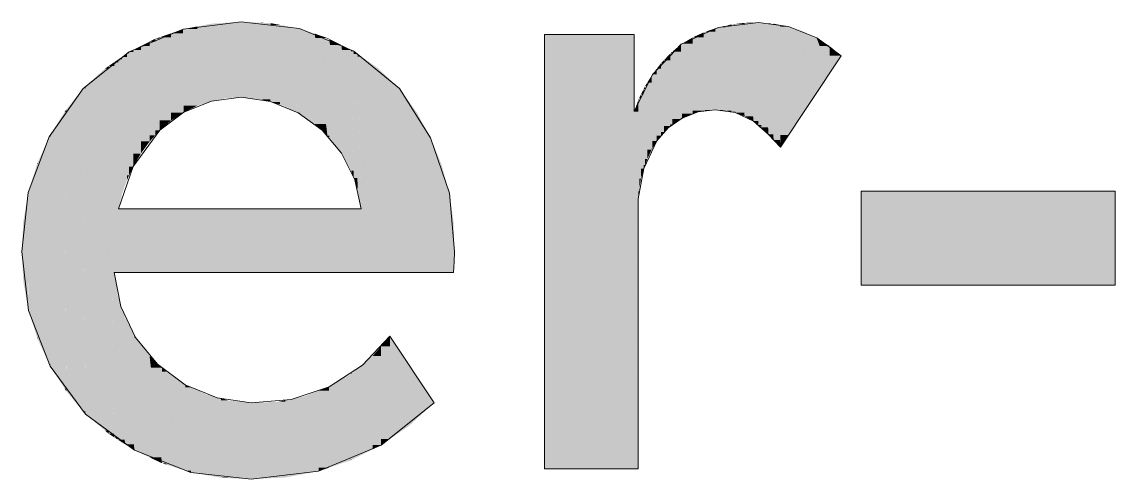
# Model space of a CAD drawing. Extents: x -1 to 1342, y -35 to 723.
# Drawn here: x 1226.049 to 1229.354, y 269.639 to 271.02 of the extents above; entities that cross this region are included whole.
import ezdxf

# ---------------------------------------------------------------- set-up
doc = ezdxf.new("R2010")
doc.units = 0
doc.layers.get('0').update_dxf_attribs({"lineweight": 18})
doc.layers.add('P11_Plankopf_Ausführung_AF_4_800 Plankopf', color=7, linetype='Continuous', lineweight=25)

# ---------------------------------------------------------------- blocks, each defined once
blk = doc.blocks.new('Referenz-A0SKLQSHLL', base_point=(1054.4775, 131.3883))
at = {"layer": 'P11_Plankopf_Ausführung_AF_4_800 Plankopf', "color": 0, "linetype": 'Continuous', "lineweight": 13, "ltscale": 16.9}
for p, q in [((1226.5364, 270.9974), (1226.3734, 270.9288)), ((1226.7118, 271.0197), (1226.5364, 270.9974)), ((1226.8884, 270.9996), (1226.7118, 271.0197)), ((1227.0523, 270.9308), (1226.8884, 270.9996)), ((1228.1534, 271.0029), (1228.0415, 270.952)), ((1228.2755, 271.0173), (1228.1534, 271.0029)), ((1228.3664, 271.0053), (1228.2755, 271.0173)), ((1228.4516, 270.9713), (1228.3664, 271.0053)), ((1227.8997, 270.9815), (1227.6285, 270.9815)), ((1227.6285, 270.9815), (1227.6285, 269.6696)), ((1227.8997, 270.7488), (1227.8997, 270.9815)), ((1228.5258, 270.9175), (1228.4516, 270.9713)), ((1226.3734, 270.9288), (1226.2348, 270.8189)), ((1227.1903, 270.8189), (1227.0523, 270.9308)), ((1228.0415, 270.952), (1227.9551, 270.8612)), ((1228.3419, 270.6412), (1228.5258, 270.9175)), ((1227.9551, 270.8612), (1227.8997, 270.7488)), ((1226.2348, 270.8189), (1226.1319, 270.6722)), ((1226.7118, 270.7921), (1226.6222, 270.7806)), ((1226.801, 270.7791), (1226.7118, 270.7921)), ((1227.2848, 270.6697), (1227.1903, 270.8189)), ((1226.6222, 270.7806), (1226.5384, 270.7466)), ((1226.8845, 270.7451), (1226.801, 270.7791)), ((1226.5384, 270.7466), (1226.4661, 270.6924)), ((1226.9574, 270.6921), (1226.8845, 270.7451)), ((1228.0449, 270.729), (1228.0023, 270.6992)), ((1228.0934, 270.7476), (1228.0449, 270.729)), ((1228.145, 270.7539), (1228.0934, 270.7476)), ((1228.2053, 270.7455), (1228.145, 270.7539)), ((1228.2605, 270.72), (1228.2053, 270.7455)), ((1226.4661, 270.6924), (1226.3858, 270.5828)), ((1227.0155, 270.6233), (1226.9574, 270.6921)), ((1228.0023, 270.6992), (1227.9682, 270.66)), ((1228.3061, 270.6797), (1228.2605, 270.72)), ((1226.1319, 270.6722), (1226.0687, 270.5045)), ((1227.3413, 270.5024), (1227.2848, 270.6697)), ((1227.9682, 270.66), (1227.9288, 270.5764)), ((1228.3061, 270.6797), (1228.3419, 270.6412)), ((1227.0555, 270.5425), (1227.0155, 270.6233)), ((1226.3858, 270.5828), (1226.3412, 270.4545)), ((1227.9288, 270.5764), (1227.9123, 270.4855)), ((1227.075, 270.4545), (1227.0555, 270.5425)), ((1226.0687, 270.5045), (1226.0493, 270.3264)), ((1227.3564, 270.3264), (1227.3413, 270.5024)), ((1229.3536, 270.5085), (1228.5865, 270.5085)), ((1228.5865, 270.5085), (1228.5865, 270.2246)), ((1229.3536, 270.2246), (1229.3536, 270.5085)), ((1227.9123, 269.6696), (1227.9123, 270.4855)), ((1227.075, 270.4545), (1226.3412, 270.4545)), ((1226.0493, 270.3264), (1226.0695, 270.1476)), ((1227.3561, 270.2945), (1227.3564, 270.3264)), ((1226.3283, 270.2627), (1226.3486, 270.1604)), ((1226.3283, 270.2627), (1227.354, 270.2627)), ((1227.354, 270.2627), (1227.3561, 270.2945)), ((1228.5865, 270.2246), (1229.3536, 270.2246)), ((1226.0695, 270.1476), (1226.135, 269.98)), ((1226.3486, 270.1604), (1226.3932, 270.0662)), ((1226.3932, 270.0662), (1226.4594, 269.9857)), ((1227.0792, 269.9829), (1227.1618, 270.0709)), ((1227.295, 269.8689), (1227.1618, 270.0709)), ((1226.135, 269.98), (1226.2416, 269.835)), ((1226.4594, 269.9857), (1226.5433, 269.9237)), ((1226.9776, 269.9176), (1227.0792, 269.9829)), ((1226.5433, 269.9237), (1226.6397, 269.884)), ((1226.8632, 269.8788), (1226.9776, 269.9176)), ((1226.6397, 269.884), (1226.7428, 269.8689)), ((1226.7428, 269.8689), (1226.8632, 269.8788)), ((1227.135, 269.7413), (1227.295, 269.8689)), ((1226.2416, 269.835), (1226.3893, 269.7258)), ((1226.9461, 269.6626), (1227.135, 269.7413)), ((1226.3893, 269.7258), (1226.5603, 269.6589)), ((1227.6285, 269.6696), (1227.9123, 269.6696)), ((1226.5603, 269.6589), (1226.7428, 269.6386)), ((1226.7428, 269.6386), (1226.9461, 269.6626))]:
    blk.add_line(p, q, dxfattribs=at)
at = {"layer": 'P11_Plankopf_Ausführung_AF_4_800 Plankopf', "color": 0, "linetype": 'Continuous', "lineweight": 0, "ltscale": 0.0169}
for points in [[(1226.5364, 270.9851), (1226.5005, 270.9851), (1226.5364, 270.9974)], [(1226.5384, 270.9974), (1226.5364, 270.9974), (1226.5384, 270.9978)], [(1226.5384, 270.7466), (1226.5364, 270.7466), (1226.5364, 270.9974)], [(1226.5384, 270.7466), (1226.5384, 270.9974), (1226.5364, 270.9974)], [(1226.5792, 270.9978), (1226.5384, 270.9978), (1226.5792, 271.0059)], [(1226.5792, 270.7663), (1226.5384, 270.7663), (1226.5384, 270.9978)], [(1226.5792, 270.7663), (1226.5792, 270.9978), (1226.5384, 270.9978)], [(1226.6222, 271.0059), (1226.5792, 271.0059), (1226.6222, 271.0143)], [(1226.6222, 270.7806), (1226.5792, 270.7806), (1226.5792, 271.0059)], [(1226.6222, 270.7806), (1226.6222, 271.0059), (1226.5792, 271.0059)], [(1226.6234, 271.0143), (1226.6222, 271.0143), (1226.6234, 271.0145)], [(1226.6234, 270.7808), (1226.6222, 270.7808), (1226.6222, 271.0143)], [(1226.6234, 270.7808), (1226.6234, 271.0143), (1226.6222, 271.0143)], [(1226.6666, 271.0145), (1226.6234, 271.0145), (1226.6666, 271.017)], [(1226.6666, 270.7892), (1226.6234, 270.7892), (1226.6234, 271.0145)], [(1226.6666, 270.7892), (1226.6666, 271.0145), (1226.6234, 271.0145)], [(1226.7118, 271.017), (1226.6666, 271.017), (1226.7118, 271.0197)], [(1226.7118, 270.7921), (1226.6666, 270.7921), (1226.6666, 271.017)], [(1226.7118, 270.7921), (1226.7118, 271.017), (1226.6666, 271.017)], [(1226.7701, 270.7921), (1226.7118, 270.7921), (1226.7118, 271.0197)], [(1226.7717, 271.0171), (1226.7125, 271.0171), (1226.7118, 271.0197)], [(1226.7717, 270.7858), (1226.7717, 271.0171), (1226.7125, 271.0171)], [(1226.7999, 270.7858), (1226.7717, 270.7858), (1226.7717, 271.0171)], [(1226.8008, 271.0159), (1226.7718, 271.0159), (1226.7717, 271.0171)], [(1226.8008, 270.7779), (1226.8008, 271.0159), (1226.7718, 271.0159)], [(1226.8288, 270.7779), (1226.8008, 270.7779), (1226.8008, 271.0159)], [(1226.8297, 271.0105), (1226.8015, 271.0105), (1226.8008, 271.0159)], [(1226.8297, 270.77), (1226.8297, 271.0105), (1226.8015, 271.0105)], [(1226.8793, 270.77), (1226.8297, 270.77), (1226.8297, 271.0105)], [(1226.8845, 271.0003), (1226.8318, 271.0003), (1226.8297, 271.0105)], [(1226.8845, 270.7451), (1226.8845, 271.0003), (1226.8318, 271.0003)], [(1226.8884, 270.7451), (1226.8845, 270.7451), (1226.8845, 271.0003)], [(1226.8884, 270.9996), (1226.8845, 270.9996), (1226.8845, 271.0003)], [(1226.8884, 270.7425), (1226.8884, 270.9996), (1226.8845, 270.9996)], [(1226.9296, 270.7425), (1226.8884, 270.7425), (1226.8884, 270.9996)], [(1226.9345, 270.984), (1226.8909, 270.984), (1226.8884, 270.9996)], [(1228.1144, 270.988), (1228.1104, 270.988), (1228.1144, 270.9898)], [(1228.145, 270.9898), (1228.1144, 270.9898), (1228.145, 271.0001)], [(1228.145, 270.7539), (1228.1144, 270.7539), (1228.1144, 270.9898)], [(1228.145, 270.7539), (1228.145, 270.9898), (1228.1144, 270.9898)], [(1228.1534, 271.0001), (1228.145, 271.0001), (1228.1534, 271.0029)], [(1228.1534, 270.7539), (1228.145, 270.7539), (1228.145, 271.0001)], [(1228.1534, 270.7534), (1228.1534, 271.0001), (1228.145, 271.0001)], [(1228.1754, 271.0029), (1228.1534, 271.0029), (1228.1754, 271.0078)], [(1228.1753, 270.7534), (1228.1534, 270.7534), (1228.1534, 271.0029)], [(1228.1754, 270.7519), (1228.1754, 271.0029), (1228.1534, 271.0029)], [(1228.1935, 271.0078), (1228.1754, 271.0078), (1228.1935, 271.0119)], [(1228.1932, 270.7519), (1228.1754, 270.7519), (1228.1754, 271.0078)], [(1228.1935, 270.748), (1228.1935, 271.0078), (1228.1754, 271.0078)], [(1228.2053, 271.0119), (1228.1935, 271.0119), (1228.2053, 271.0133)], [(1228.2052, 270.748), (1228.1935, 270.748), (1228.1935, 271.0119)], [(1228.2053, 270.7455), (1228.2053, 271.0119), (1228.1935, 271.0119)], [(1228.2338, 271.0133), (1228.2053, 271.0133), (1228.2338, 271.0166)], [(1228.2327, 270.7455), (1228.2053, 270.7455), (1228.2053, 271.0133)], [(1228.2338, 270.7348), (1228.2338, 271.0133), (1228.2053, 271.0133)], [(1228.2343, 271.0166), (1228.2338, 271.0166), (1228.2343, 271.0167)], [(1228.2343, 270.7348), (1228.2338, 270.7348), (1228.2338, 271.0166)], [(1228.2343, 270.7345), (1228.2343, 271.0166), (1228.2338, 271.0166)], [(1228.2605, 271.0167), (1228.2343, 271.0167), (1228.2605, 271.0171)], [(1228.2593, 270.7345), (1228.2343, 270.7345), (1228.2343, 271.0167)], [(1228.2605, 270.72), (1228.2605, 271.0167), (1228.2343, 271.0167)], [(1228.2755, 271.0171), (1228.2605, 271.0171), (1228.2755, 271.0173)], [(1228.2749, 270.72), (1228.2605, 270.72), (1228.2605, 271.0171)], [(1228.2755, 270.7087), (1228.2755, 271.0171), (1228.2605, 271.0171)], [(1228.2846, 270.7087), (1228.2755, 270.7087), (1228.2755, 271.0173)], [(1228.2848, 271.0166), (1228.2755, 271.0166), (1228.2755, 271.0173)], [(1228.2848, 270.7015), (1228.2848, 271.0166), (1228.2755, 271.0166)], [(1228.3047, 270.7015), (1228.2848, 270.7015), (1228.2848, 271.0166)], [(1228.3061, 271.0152), (1228.2849, 271.0152), (1228.2848, 271.0166)], [(1228.3061, 270.6797), (1228.3061, 271.0152), (1228.2849, 271.0152)], [(1228.3206, 270.6797), (1228.3061, 270.6797), (1228.3061, 271.0152)], [(1228.3213, 271.0141), (1228.3062, 271.0141), (1228.3061, 271.0152)], [(1228.3213, 270.6633), (1228.3213, 271.0141), (1228.3062, 271.0141)], [(1228.3407, 270.6633), (1228.3213, 270.6633), (1228.3213, 271.0141)], [(1228.3419, 271.0101), (1228.3215, 271.0101), (1228.3213, 271.0141)], [(1228.3419, 270.6412), (1228.3419, 271.0101), (1228.3215, 271.0101)], [(1228.3664, 270.678), (1228.3419, 270.678), (1228.3419, 271.0101)], [(1228.3664, 271.0053), (1228.3422, 271.0053), (1228.3419, 271.0101)], [(1228.3664, 270.678), (1228.3664, 271.0053), (1228.3422, 271.0053)], [(1228.41, 270.7436), (1228.3664, 270.7436), (1228.3664, 271.0053)], [(1228.41, 270.9909), (1228.3688, 270.9909), (1228.3664, 271.0053)], [(1228.41, 270.7436), (1228.41, 270.9909), (1228.3688, 270.9909)], [(1228.4516, 270.806), (1228.41, 270.806), (1228.41, 270.9909)], [(1228.4516, 270.9713), (1228.4145, 270.9713), (1228.41, 270.9909)], [(1226.4358, 270.9467), (1226.4089, 270.9467), (1226.4358, 270.9603)], [(1226.4525, 270.9603), (1226.4358, 270.9603), (1226.4525, 270.9687)], [(1226.4525, 270.6773), (1226.4358, 270.6773), (1226.4358, 270.9603)], [(1226.4525, 270.6773), (1226.4525, 270.9603), (1226.4358, 270.9603)], [(1226.4661, 270.9687), (1226.4525, 270.9687), (1226.4661, 270.9733)], [(1226.4661, 270.6924), (1226.4525, 270.6924), (1226.4525, 270.9687)], [(1226.4661, 270.6924), (1226.4661, 270.9687), (1226.4525, 270.9687)], [(1226.5005, 270.9733), (1226.4661, 270.9733), (1226.5005, 270.9851)], [(1226.5005, 270.7218), (1226.4661, 270.7218), (1226.4661, 270.9733)], [(1226.5005, 270.7218), (1226.5005, 270.9733), (1226.4661, 270.9733)], [(1226.5364, 270.7452), (1226.5005, 270.7452), (1226.5005, 270.9851)], [(1226.5364, 270.7452), (1226.5364, 270.9851), (1226.5005, 270.9851)], [(1226.9345, 270.7117), (1226.9345, 270.984), (1226.8909, 270.984)], [(1226.9684, 270.7117), (1226.9345, 270.7117), (1226.9345, 270.984)], [(1226.9728, 270.971), (1226.9361, 270.971), (1226.9345, 270.984)], [(1226.9728, 270.6761), (1226.9728, 270.971), (1226.9361, 270.971)], [(1226.9785, 270.6761), (1226.9728, 270.6761), (1226.9728, 270.971)], [(1226.9786, 270.9681), (1226.9729, 270.9681), (1226.9728, 270.971)], [(1226.9786, 270.6708), (1226.9786, 270.9681), (1226.9729, 270.9681)], [(1227.0104, 270.6708), (1226.9786, 270.6708), (1226.9786, 270.9681)], [(1227.0155, 270.9494), (1226.9806, 270.9494), (1226.9786, 270.9681)], [(1227.6285, 269.6696), (1227.8997, 269.6696), (1227.6285, 270.9815)], [(1227.8997, 270.7488), (1227.8997, 270.9815), (1227.6285, 270.9815)], [(1227.8997, 270.7488), (1227.6766, 270.7488), (1227.6285, 270.9815)], [(1228.0767, 270.954), (1228.0449, 270.954), (1228.0767, 270.9727)], [(1228.077, 270.9727), (1228.0767, 270.9727), (1228.077, 270.9728)], [(1228.077, 270.7428), (1228.0767, 270.7428), (1228.0767, 270.9727)], [(1228.077, 270.7428), (1228.077, 270.9727), (1228.0767, 270.9727)], [(1228.1104, 270.9728), (1228.077, 270.9728), (1228.1104, 270.988)], [(1228.1104, 270.7511), (1228.077, 270.7511), (1228.077, 270.9728)], [(1228.1104, 270.7511), (1228.1104, 270.9728), (1228.077, 270.9728)], [(1228.1144, 270.7515), (1228.1104, 270.7515), (1228.1104, 270.988)], [(1228.1144, 270.7515), (1228.1144, 270.988), (1228.1104, 270.988)], [(1228.4516, 270.806), (1228.4516, 270.9713), (1228.4145, 270.9713)], [(1228.4904, 270.8642), (1228.4516, 270.8642), (1228.4516, 270.9713)], [(1228.4904, 270.9467), (1228.4605, 270.9467), (1228.4516, 270.9713)], [(1226.3667, 270.914), (1226.3518, 270.914), (1226.3667, 270.9243)], [(1226.3734, 270.9243), (1226.3667, 270.9243), (1226.3734, 270.9288)], [(1226.3734, 270.5558), (1226.3667, 270.5558), (1226.3667, 270.9243)], [(1226.3734, 270.5558), (1226.3734, 270.9243), (1226.3667, 270.9243)], [(1226.3858, 270.9288), (1226.3734, 270.9288), (1226.3858, 270.9351)], [(1226.3858, 270.5828), (1226.3734, 270.5828), (1226.3734, 270.9288)], [(1226.3858, 270.5828), (1226.3858, 270.9288), (1226.3734, 270.9288)], [(1226.4089, 270.9351), (1226.3858, 270.9351), (1226.4089, 270.9467)], [(1226.4089, 270.6219), (1226.3858, 270.6219), (1226.3858, 270.9351)], [(1226.4089, 270.6219), (1226.4089, 270.9351), (1226.3858, 270.9351)], [(1226.4358, 270.6586), (1226.4089, 270.6586), (1226.4089, 270.9467)], [(1226.4358, 270.6586), (1226.4358, 270.9467), (1226.4089, 270.9467)], [(1227.0155, 270.6233), (1227.0155, 270.9494), (1226.9806, 270.9494)], [(1227.0403, 270.6233), (1227.0155, 270.6233), (1227.0155, 270.9494)], [(1227.0443, 270.9349), (1227.0166, 270.9349), (1227.0155, 270.9494)], [(1227.0443, 270.5705), (1227.0443, 270.9349), (1227.0166, 270.9349)], [(1227.0518, 270.5705), (1227.0443, 270.5705), (1227.0443, 270.9349)], [(1227.0523, 270.9308), (1227.0444, 270.9308), (1227.0443, 270.9349)], [(1227.0523, 270.5479), (1227.0523, 270.9308), (1227.0444, 270.9308)], [(1227.0634, 270.5479), (1227.0523, 270.5479), (1227.0523, 270.9308)], [(1227.0643, 270.9224), (1227.0525, 270.9224), (1227.0523, 270.9308)], [(1228.0097, 270.904), (1227.9899, 270.904), (1228.0097, 270.9247)], [(1228.0157, 270.9247), (1228.0097, 270.9247), (1228.0157, 270.9299)], [(1228.0157, 270.7103), (1228.0097, 270.7103), (1228.0097, 270.9247)], [(1228.0157, 270.7103), (1228.0157, 270.9247), (1228.0097, 270.9247)], [(1228.0415, 270.9299), (1228.0157, 270.9299), (1228.0415, 270.952)], [(1228.0415, 270.7268), (1228.0157, 270.7268), (1228.0157, 270.9299)], [(1228.0415, 270.7268), (1228.0415, 270.9299), (1228.0157, 270.9299)], [(1228.0449, 270.952), (1228.0415, 270.952), (1228.0449, 270.954)], [(1228.0449, 270.729), (1228.0415, 270.729), (1228.0415, 270.952)], [(1228.0449, 270.729), (1228.0449, 270.952), (1228.0415, 270.952)], [(1228.0767, 270.7427), (1228.0449, 270.7427), (1228.0449, 270.954)], [(1228.0767, 270.7427), (1228.0767, 270.954), (1228.0449, 270.954)], [(1228.4904, 270.8642), (1228.4904, 270.9467), (1228.4605, 270.9467)], [(1228.5258, 270.9175), (1228.4904, 270.9175), (1228.4904, 270.9467)], [(1226.3283, 270.8865), (1226.3119, 270.8865), (1226.3283, 270.8978)], [(1226.3412, 270.8978), (1226.3283, 270.8978), (1226.3412, 270.9067)], [(1226.3283, 270.2627), (1226.3412, 270.2627), (1226.3283, 270.8978)], [(1226.3412, 270.2627), (1226.3412, 270.8978), (1226.3283, 270.8978)], [(1226.3518, 270.9067), (1226.3412, 270.9067), (1226.3518, 270.914)], [(1226.3518, 270.4987), (1226.3412, 270.4987), (1226.3412, 270.9067)], [(1226.3518, 270.4987), (1226.3518, 270.9067), (1226.3412, 270.9067)], [(1226.3667, 270.5416), (1226.3518, 270.5416), (1226.3518, 270.914)], [(1226.3667, 270.5416), (1226.3667, 270.914), (1226.3518, 270.914)], [(1227.0643, 270.5137), (1227.0643, 270.9224), (1227.0525, 270.9224)], [(1227.0736, 270.5137), (1227.0643, 270.5137), (1227.0643, 270.9224)], [(1227.075, 270.915), (1227.0645, 270.915), (1227.0643, 270.9224)], [(1227.075, 270.4545), (1227.075, 270.915), (1227.0645, 270.915)], [(1227.075, 270.2627), (1227.1253, 270.2627), (1227.075, 270.915)], [(1227.1253, 270.8798), (1227.0777, 270.8798), (1227.075, 270.915)], [(1227.9808, 270.8782), (1227.9682, 270.8782), (1227.9808, 270.8944)], [(1227.9899, 270.8944), (1227.9808, 270.8944), (1227.9899, 270.904)], [(1227.9899, 270.6871), (1227.9808, 270.6871), (1227.9808, 270.8944)], [(1227.9899, 270.6871), (1227.9899, 270.8944), (1227.9808, 270.8944)], [(1228.0097, 270.7049), (1227.9899, 270.7049), (1227.9899, 270.904)], [(1228.0097, 270.7049), (1228.0097, 270.904), (1227.9899, 270.904)], [(1228.4904, 270.8642), (1228.5258, 270.9175), (1228.4904, 270.9175)], [(1226.3003, 270.8251), (1226.2416, 270.8251), (1226.3003, 270.8786)], [(1226.3119, 270.8786), (1226.3003, 270.8786), (1226.3119, 270.8865)], [(1226.3118, 269.7853), (1226.3003, 269.7853), (1226.3003, 270.8786)], [(1226.3119, 269.7755), (1226.3119, 270.8786), (1226.3003, 270.8786)], [(1226.3281, 269.7755), (1226.3119, 269.7755), (1226.3119, 270.8865)], [(1226.3283, 269.765), (1226.3283, 270.8865), (1226.3119, 270.8865)], [(1227.1253, 270.2627), (1227.1253, 270.8798), (1227.0777, 270.8798)], [(1227.1253, 270.2627), (1227.1903, 270.2627), (1227.1253, 270.8798)], [(1227.1903, 270.8189), (1227.1317, 270.8189), (1227.1253, 270.8798)], [(1227.9527, 270.8363), (1227.9395, 270.8363), (1227.9527, 270.8574)], [(1227.9551, 270.8574), (1227.9527, 270.8574), (1227.9551, 270.8612)], [(1227.9551, 270.6374), (1227.9527, 270.6374), (1227.9527, 270.8574)], [(1227.9551, 270.6374), (1227.9551, 270.8574), (1227.9527, 270.8574)], [(1227.9682, 270.8612), (1227.9551, 270.8612), (1227.9682, 270.8782)], [(1227.9682, 270.66), (1227.9551, 270.66), (1227.9551, 270.8612)], [(1227.9682, 270.66), (1227.9682, 270.8612), (1227.9551, 270.8612)], [(1227.9808, 270.6757), (1227.9682, 270.6757), (1227.9682, 270.8782)], [(1227.9808, 270.6757), (1227.9808, 270.8782), (1227.9682, 270.8782)], [(1228.4516, 270.806), (1228.4904, 270.8642), (1228.4516, 270.8642)], [(1226.2416, 270.8189), (1226.2348, 270.8189), (1226.2416, 270.8251)], [(1226.2975, 269.835), (1226.2416, 269.835), (1226.2416, 270.8251)], [(1226.3003, 269.7853), (1226.3003, 270.8251), (1226.2416, 270.8251)], [(1227.9329, 270.8174), (1227.9288, 270.8174), (1227.9329, 270.8257)], [(1227.9395, 270.8257), (1227.9329, 270.8257), (1227.9395, 270.8363)], [(1227.9395, 270.6054), (1227.9329, 270.6054), (1227.9329, 270.8257)], [(1227.9395, 270.6054), (1227.9395, 270.8257), (1227.9329, 270.8257)], [(1227.9527, 270.6333), (1227.9395, 270.6333), (1227.9395, 270.8363)], [(1227.9527, 270.6333), (1227.9527, 270.8363), (1227.9395, 270.8363)], [(1226.2348, 270.7549), (1226.1836, 270.7549), (1226.2348, 270.8189)], [(1226.2415, 269.8431), (1226.2348, 269.8431), (1226.2348, 270.8189)], [(1226.2416, 269.835), (1226.2416, 270.8189), (1226.2348, 270.8189)], [(1226.6666, 270.7892), (1226.7118, 270.7921), (1226.6666, 270.7921)], [(1226.7717, 270.7858), (1226.7701, 270.7921), (1226.7118, 270.7921)], [(1227.1903, 270.2627), (1227.1903, 270.8189), (1227.1317, 270.8189)], [(1227.1903, 270.2627), (1227.2421, 270.2627), (1227.1903, 270.8189)], [(1227.2421, 270.7472), (1227.197, 270.7472), (1227.1903, 270.8189)], [(1227.9207, 270.7897), (1227.9152, 270.7897), (1227.9207, 270.8009)], [(1227.9288, 270.8009), (1227.9207, 270.8009), (1227.9288, 270.8174)], [(1227.9288, 270.5764), (1227.9207, 270.5764), (1227.9207, 270.8009)], [(1227.9288, 270.5764), (1227.9288, 270.8009), (1227.9207, 270.8009)], [(1227.9329, 270.5874), (1227.9288, 270.5874), (1227.9288, 270.8174)], [(1227.9329, 270.5874), (1227.9329, 270.8174), (1227.9288, 270.8174)], [(1228.41, 270.7436), (1228.4516, 270.806), (1228.41, 270.806)], [(1226.5384, 270.7466), (1226.5792, 270.7663), (1226.5384, 270.7663)], [(1226.5792, 270.7663), (1226.6222, 270.7806), (1226.5792, 270.7806)], [(1226.6222, 270.7806), (1226.6234, 270.7808), (1226.6222, 270.7808)], [(1226.6234, 270.7808), (1226.6666, 270.7892), (1226.6234, 270.7892)], [(1226.8008, 270.7779), (1226.7999, 270.7858), (1226.7717, 270.7858)], [(1226.8297, 270.77), (1226.8288, 270.7779), (1226.8008, 270.7779)], [(1226.8845, 270.7451), (1226.8793, 270.77), (1226.8297, 270.77)], [(1227.9123, 270.7488), (1227.8997, 270.7488), (1227.9123, 270.7826)], [(1227.9144, 270.7826), (1227.9123, 270.7826), (1227.9144, 270.7881)], [(1227.9144, 270.5075), (1227.9123, 270.5075), (1227.9123, 270.7826)], [(1227.9144, 270.5075), (1227.9144, 270.7826), (1227.9123, 270.7826)], [(1227.9152, 270.7881), (1227.9144, 270.7881), (1227.9152, 270.7897)], [(1227.9152, 270.5162), (1227.9144, 270.5162), (1227.9144, 270.7881)], [(1227.9152, 270.5162), (1227.9152, 270.7881), (1227.9144, 270.7881)], [(1227.9207, 270.5466), (1227.9152, 270.5466), (1227.9152, 270.7897)], [(1227.9207, 270.5466), (1227.9207, 270.7897), (1227.9152, 270.7897)], [(1226.1787, 270.6773), (1226.135, 270.6773), (1226.1787, 270.7488)], [(1226.1836, 270.7488), (1226.1787, 270.7488), (1226.1836, 270.7549)], [(1226.1835, 269.9116), (1226.1787, 269.9116), (1226.1787, 270.7488)], [(1226.1836, 269.904), (1226.1836, 270.7488), (1226.1787, 270.7488)], [(1226.2314, 269.904), (1226.1836, 269.904), (1226.1836, 270.7549)], [(1226.2348, 269.8431), (1226.2348, 270.7549), (1226.1836, 270.7549)], [(1226.5005, 270.7218), (1226.5364, 270.7452), (1226.5005, 270.7452)], [(1226.5364, 270.7452), (1226.5384, 270.7466), (1226.5364, 270.7466)], [(1226.8884, 270.7425), (1226.8884, 270.7451), (1226.8845, 270.7451)], [(1226.9345, 270.7117), (1226.9296, 270.7425), (1226.8884, 270.7425)], [(1227.2421, 270.2627), (1227.2421, 270.7472), (1227.197, 270.7472)], [(1227.2421, 270.2627), (1227.2848, 270.2627), (1227.2421, 270.7472)], [(1227.2848, 270.6697), (1227.2489, 270.6697), (1227.2421, 270.7472)], [(1227.8997, 269.6696), (1227.8997, 270.7488), (1227.6766, 270.7488)], [(1227.8997, 269.6696), (1227.9123, 269.6696), (1227.8997, 270.7488)], [(1227.9123, 270.4855), (1227.9123, 270.7488), (1227.8997, 270.7488)], [(1227.9123, 270.4855), (1227.9028, 270.4855), (1227.8997, 270.7488)], [(1228.0157, 270.7103), (1228.0415, 270.7268), (1228.0157, 270.7268)], [(1228.0415, 270.7268), (1228.0449, 270.729), (1228.0415, 270.729)], [(1228.0449, 270.729), (1228.0767, 270.7427), (1228.0449, 270.7427)], [(1228.0767, 270.7427), (1228.077, 270.7428), (1228.0767, 270.7428)], [(1228.077, 270.7428), (1228.1104, 270.7511), (1228.077, 270.7511)], [(1228.1104, 270.7511), (1228.1144, 270.7515), (1228.1104, 270.7515)], [(1228.1144, 270.7515), (1228.145, 270.7539), (1228.1144, 270.7539)], [(1228.1534, 270.7534), (1228.1534, 270.7539), (1228.145, 270.7539)], [(1228.1754, 270.7519), (1228.1753, 270.7534), (1228.1534, 270.7534)], [(1228.1935, 270.748), (1228.1932, 270.7519), (1228.1754, 270.7519)], [(1228.2053, 270.7455), (1228.2052, 270.748), (1228.1935, 270.748)], [(1228.2338, 270.7348), (1228.2327, 270.7455), (1228.2053, 270.7455)], [(1228.2343, 270.7345), (1228.2343, 270.7348), (1228.2338, 270.7348)], [(1228.2605, 270.72), (1228.2593, 270.7345), (1228.2343, 270.7345)], [(1228.3664, 270.678), (1228.41, 270.7436), (1228.3664, 270.7436)], [(1226.4525, 270.6773), (1226.4661, 270.6924), (1226.4525, 270.6924)], [(1226.4661, 270.6924), (1226.5005, 270.7218), (1226.4661, 270.7218)], [(1226.9728, 270.6761), (1226.9684, 270.7117), (1226.9345, 270.7117)], [(1227.9899, 270.6871), (1228.0097, 270.7049), (1227.9899, 270.7049)], [(1228.0097, 270.7049), (1228.0157, 270.7103), (1228.0097, 270.7103)], [(1228.2755, 270.7087), (1228.2749, 270.72), (1228.2605, 270.72)], [(1228.2848, 270.7015), (1228.2846, 270.7087), (1228.2755, 270.7087)], [(1228.3061, 270.6797), (1228.3047, 270.7015), (1228.2848, 270.7015)], [(1226.1319, 270.5942), (1226.0968, 270.5942), (1226.1319, 270.6722)], [(1226.135, 270.6722), (1226.1319, 270.6722), (1226.135, 270.6773)], [(1226.135, 269.9867), (1226.1319, 269.9867), (1226.1319, 270.6722)], [(1226.135, 269.98), (1226.135, 270.6722), (1226.1319, 270.6722)], [(1226.1748, 269.98), (1226.135, 269.98), (1226.135, 270.6773)], [(1226.1787, 269.9116), (1226.1787, 270.6773), (1226.135, 270.6773)], [(1226.4358, 270.6586), (1226.4525, 270.6773), (1226.4358, 270.6773)], [(1226.9786, 270.6708), (1226.9785, 270.6761), (1226.9728, 270.6761)], [(1227.0155, 270.6233), (1227.0104, 270.6708), (1226.9786, 270.6708)], [(1227.2848, 270.2627), (1227.2848, 270.6697), (1227.2489, 270.6697)], [(1227.2848, 270.2627), (1227.3181, 270.2627), (1227.2848, 270.6697)], [(1227.3181, 270.5877), (1227.2915, 270.5877), (1227.2848, 270.6697)], [(1227.9551, 270.6374), (1227.9682, 270.66), (1227.9551, 270.66)], [(1227.9682, 270.66), (1227.9808, 270.6757), (1227.9682, 270.6757)], [(1227.9808, 270.6757), (1227.9899, 270.6871), (1227.9808, 270.6871)], [(1228.3213, 270.6633), (1228.3206, 270.6797), (1228.3061, 270.6797)], [(1228.3419, 270.6412), (1228.3407, 270.6633), (1228.3213, 270.6633)], [(1228.3419, 270.6412), (1228.3664, 270.678), (1228.3419, 270.678)], [(1226.4089, 270.6219), (1226.4358, 270.6586), (1226.4089, 270.6586)], [(1227.9395, 270.6054), (1227.9527, 270.6333), (1227.9395, 270.6333)], [(1227.9527, 270.6333), (1227.9551, 270.6374), (1227.9527, 270.6374)], [(1226.0968, 270.5904), (1226.0951, 270.5904), (1226.0968, 270.5942)], [(1226.1276, 270.0617), (1226.0968, 270.0617), (1226.0968, 270.5942)], [(1226.1319, 269.9867), (1226.1319, 270.5942), (1226.0968, 270.5942)], [(1226.3858, 270.5828), (1226.4089, 270.6219), (1226.3858, 270.6219)], [(1227.0443, 270.5705), (1227.0403, 270.6233), (1227.0155, 270.6233)], [(1227.9329, 270.5874), (1227.9395, 270.6054), (1227.9329, 270.6054)], [(1226.0951, 270.5068), (1226.0695, 270.5068), (1226.0951, 270.5904)], [(1226.0968, 270.0671), (1226.0951, 270.0671), (1226.0951, 270.5904)], [(1226.0968, 270.0617), (1226.0968, 270.5904), (1226.0951, 270.5904)], [(1226.3734, 270.5558), (1226.3858, 270.5828), (1226.3734, 270.5828)], [(1227.0523, 270.5479), (1227.0518, 270.5705), (1227.0443, 270.5705)], [(1227.3181, 270.2627), (1227.3181, 270.5877), (1227.2915, 270.5877)], [(1227.3181, 270.2627), (1227.3413, 270.2627), (1227.3181, 270.5877)], [(1227.3413, 270.5024), (1227.3242, 270.5024), (1227.3181, 270.5877)], [(1227.9207, 270.5466), (1227.9288, 270.5764), (1227.9207, 270.5764)], [(1227.9288, 270.5764), (1227.9329, 270.5874), (1227.9288, 270.5874)], [(1226.3518, 270.4987), (1226.3667, 270.5416), (1226.3518, 270.5416)], [(1226.3667, 270.5416), (1226.3734, 270.5558), (1226.3667, 270.5558)], [(1227.0643, 270.5137), (1227.0634, 270.5479), (1227.0523, 270.5479)], [(1227.9152, 270.5162), (1227.9207, 270.5466), (1227.9152, 270.5466)], [(1226.0687, 270.4168), (1226.0535, 270.4168), (1226.0687, 270.5045)], [(1226.0695, 270.5045), (1226.0687, 270.5045), (1226.0695, 270.5068)], [(1226.0694, 270.1515), (1226.0687, 270.1515), (1226.0687, 270.5045)], [(1226.0695, 270.1476), (1226.0695, 270.5045), (1226.0687, 270.5045)], [(1226.0904, 270.1476), (1226.0695, 270.1476), (1226.0695, 270.5068)], [(1226.0951, 270.0671), (1226.0951, 270.5068), (1226.0695, 270.5068)], [(1226.3412, 270.4545), (1226.3518, 270.4987), (1226.3412, 270.4987)], [(1227.075, 270.4545), (1227.0736, 270.5137), (1227.0643, 270.5137)], [(1227.3413, 270.2627), (1227.3413, 270.5024), (1227.3242, 270.5024)], [(1227.3413, 270.2627), (1227.354, 270.2627), (1227.3413, 270.5024)], [(1227.354, 270.4156), (1227.3459, 270.4156), (1227.3413, 270.5024)], [(1227.9123, 270.4855), (1227.9144, 270.5075), (1227.9123, 270.5075)], [(1227.9144, 270.5075), (1227.9152, 270.5162), (1227.9144, 270.5162)], [(1228.5865, 270.2246), (1229.3536, 270.2246), (1228.5865, 270.5085)], [(1229.3536, 270.2246), (1229.3536, 270.5085), (1228.5865, 270.5085)], [(1227.9123, 269.6696), (1227.9123, 270.4855), (1227.9028, 270.4855)], [(1226.3412, 270.2627), (1227.075, 270.2627), (1226.3412, 270.4545)], [(1227.075, 270.2627), (1227.075, 270.4545), (1226.3412, 270.4545)], [(1226.0534, 270.3264), (1226.0493, 270.3264), (1226.0534, 270.4161)], [(1226.0535, 270.4161), (1226.0534, 270.4161), (1226.0535, 270.4168)], [(1226.0535, 270.2389), (1226.0534, 270.2389), (1226.0534, 270.4161)], [(1226.0535, 270.2363), (1226.0535, 270.4161), (1226.0534, 270.4161)], [(1226.0639, 270.2363), (1226.0535, 270.2363), (1226.0535, 270.4168)], [(1226.0687, 270.1515), (1226.0687, 270.4168), (1226.0535, 270.4168)], [(1227.354, 270.2627), (1227.354, 270.4156), (1227.3459, 270.4156)], [(1227.3541, 270.264), (1227.354, 270.264), (1227.354, 270.4156)], [(1227.3541, 270.4149), (1227.354, 270.4149), (1227.354, 270.4156)], [(1227.3541, 270.264), (1227.3541, 270.4149), (1227.354, 270.4149)], [(1227.3549, 270.2733), (1227.3541, 270.2733), (1227.3541, 270.4149)], [(1227.3549, 270.3837), (1227.3543, 270.3837), (1227.3541, 270.4149)], [(1227.3549, 270.2733), (1227.3549, 270.3837), (1227.3543, 270.3837)], [(1227.3556, 270.2839), (1227.3549, 270.2839), (1227.3549, 270.3837)], [(1227.3556, 270.3563), (1227.3551, 270.3563), (1227.3549, 270.3837)], [(1227.3556, 270.2839), (1227.3556, 270.3563), (1227.3551, 270.3563)], [(1227.3561, 270.2945), (1227.3556, 270.2945), (1227.3556, 270.3563)], [(1227.3561, 270.3368), (1227.3558, 270.3368), (1227.3556, 270.3563)], [(1227.3561, 270.2945), (1227.3561, 270.3368), (1227.3558, 270.3368)], [(1227.3564, 270.3042), (1227.3561, 270.3042), (1227.3561, 270.3368)], [(1227.3564, 270.3264), (1227.3562, 270.3264), (1227.3561, 270.3368)], [(1226.0534, 270.2389), (1226.0534, 270.3264), (1226.0493, 270.3264)], [(1227.3561, 270.2945), (1227.3564, 270.3042), (1227.3561, 270.3042)], [(1227.3564, 270.3042), (1227.3564, 270.3264), (1227.3562, 270.3264)], [(1227.3564, 270.3052), (1227.3564, 270.3052), (1227.3564, 270.3264)], [(1227.3564, 270.324), (1227.3564, 270.324), (1227.3564, 270.3264)], [(1227.3564, 270.3052), (1227.3564, 270.324), (1227.3564, 270.324)], [(1227.3565, 270.3158), (1227.3564, 270.3158), (1227.3564, 270.324)], [(1227.3564, 270.3052), (1227.3565, 270.3158), (1227.3564, 270.3158)], [(1227.3564, 270.3042), (1227.3564, 270.3052), (1227.3564, 270.3052)], [(1226.3389, 269.765), (1226.3283, 269.765), (1226.3283, 270.2627)], [(1226.339, 270.1939), (1226.3297, 270.1939), (1226.3283, 270.2627)], [(1227.354, 270.2627), (1227.3541, 270.264), (1227.354, 270.264)], [(1227.3541, 270.264), (1227.3549, 270.2733), (1227.3541, 270.2733)], [(1227.3549, 270.2733), (1227.3556, 270.2839), (1227.3549, 270.2839)], [(1227.3556, 270.2839), (1227.3561, 270.2945), (1227.3556, 270.2945)], [(1226.0535, 270.2363), (1226.0535, 270.2389), (1226.0534, 270.2389)], [(1226.0687, 270.1515), (1226.0639, 270.2363), (1226.0535, 270.2363)], [(1226.339, 269.7581), (1226.339, 270.1939), (1226.3297, 270.1939)], [(1226.3602, 269.7581), (1226.339, 269.7581), (1226.339, 270.1939)], [(1226.3609, 270.1278), (1226.3422, 270.1278), (1226.339, 270.1939)], [(1226.0695, 270.1476), (1226.0694, 270.1515), (1226.0687, 270.1515)], [(1226.0951, 270.0671), (1226.0904, 270.1476), (1226.0695, 270.1476)], [(1226.3609, 269.7441), (1226.3609, 270.1278), (1226.3422, 270.1278)], [(1226.388, 269.7441), (1226.3609, 269.7441), (1226.3609, 270.1278)], [(1226.3893, 270.0736), (1226.3647, 270.0736), (1226.3609, 270.1278)], [(1226.0968, 270.0617), (1226.0968, 270.0671), (1226.0951, 270.0671)], [(1226.3893, 269.7258), (1226.3893, 270.0736), (1226.3647, 270.0736)], [(1226.3932, 269.7258), (1226.3893, 269.7258), (1226.3893, 270.0736)], [(1226.3932, 270.0662), (1226.3894, 270.0662), (1226.3893, 270.0736)], [(1226.3932, 269.724), (1226.3932, 270.0662), (1226.3894, 270.0662)], [(1226.4329, 269.724), (1226.3932, 269.724), (1226.3932, 270.0662)], [(1226.4352, 270.0107), (1226.3996, 270.0107), (1226.3932, 270.0662)], [(1227.1618, 270.0399), (1227.135, 270.0399), (1227.1618, 270.0709)], [(1227.2195, 269.7996), (1227.1618, 269.7996), (1227.1618, 270.0709)], [(1227.2195, 269.9835), (1227.1804, 269.9835), (1227.1618, 270.0709)], [(1226.1319, 269.9867), (1226.1276, 270.0617), (1226.0968, 270.0617)], [(1227.135, 270.01), (1227.1091, 270.01), (1227.135, 270.0399)], [(1227.1618, 269.7599), (1227.135, 269.7599), (1227.135, 270.0399)], [(1227.1618, 269.7599), (1227.1618, 270.0399), (1227.135, 270.0399)], [(1226.4352, 269.7043), (1226.4352, 270.0107), (1226.3996, 270.0107)], [(1226.4706, 269.7043), (1226.4352, 269.7043), (1226.4352, 270.0107)], [(1226.4726, 269.9751), (1226.4393, 269.9751), (1226.4352, 270.0107)], [(1227.1091, 269.9584), (1227.0471, 269.9584), (1227.1091, 270.01)], [(1227.135, 269.7413), (1227.1091, 269.7413), (1227.1091, 270.01)], [(1227.135, 269.7413), (1227.135, 270.01), (1227.1091, 270.01)], [(1226.135, 269.98), (1226.135, 269.9867), (1226.1319, 269.9867)], [(1226.1787, 269.9116), (1226.1748, 269.98), (1226.135, 269.98)], [(1226.4726, 269.6867), (1226.4726, 269.9751), (1226.4393, 269.9751)], [(1226.4854, 269.6867), (1226.4726, 269.6867), (1226.4726, 269.9751)], [(1226.4856, 269.9627), (1226.4732, 269.9627), (1226.4726, 269.9751)], [(1227.2195, 269.7996), (1227.2195, 269.9835), (1227.1804, 269.9835)], [(1227.295, 269.8689), (1227.2195, 269.8689), (1227.2195, 269.9835)], [(1226.4856, 269.6826), (1226.4856, 269.9627), (1226.4732, 269.9627)], [(1226.5397, 269.6826), (1226.4856, 269.6826), (1226.4856, 269.9627)], [(1226.5433, 269.9237), (1226.4932, 269.9237), (1226.4856, 269.9627)], [(1227.0433, 269.9176), (1226.9776, 269.9176), (1227.0433, 269.9561)], [(1227.0471, 269.9561), (1227.0433, 269.9561), (1227.0471, 269.9584)], [(1227.0471, 269.6973), (1227.0433, 269.6973), (1227.0433, 269.9561)], [(1227.0471, 269.6973), (1227.0471, 269.9561), (1227.0433, 269.9561)], [(1227.1091, 269.7284), (1227.0471, 269.7284), (1227.0471, 269.9584)], [(1227.1091, 269.7284), (1227.1091, 269.9584), (1227.0471, 269.9584)], [(1226.1836, 269.904), (1226.1835, 269.9116), (1226.1787, 269.9116)], [(1226.2348, 269.8431), (1226.2314, 269.904), (1226.1836, 269.904)], [(1226.5433, 269.6643), (1226.5433, 269.9237), (1226.4932, 269.9237)], [(1226.56, 269.6643), (1226.5433, 269.6643), (1226.5433, 269.9237)], [(1226.5603, 269.9158), (1226.5438, 269.9158), (1226.5433, 269.9237)], [(1226.5603, 269.6589), (1226.5603, 269.9158), (1226.5438, 269.9158)], [(1226.605, 269.6589), (1226.5603, 269.6589), (1226.5603, 269.9158)], [(1226.6065, 269.8945), (1226.564, 269.8945), (1226.5603, 269.9158)], [(1226.9461, 269.8886), (1226.9023, 269.8886), (1226.9461, 269.9054)], [(1226.9776, 269.9054), (1226.9461, 269.9054), (1226.9776, 269.9176)], [(1226.9776, 269.6732), (1226.9461, 269.6732), (1226.9461, 269.9054)], [(1226.9776, 269.6732), (1226.9776, 269.9054), (1226.9461, 269.9054)], [(1227.0433, 269.6954), (1226.9776, 269.6954), (1226.9776, 269.9176)], [(1227.0433, 269.6954), (1227.0433, 269.9176), (1226.9776, 269.9176)], [(1226.6065, 269.6506), (1226.6065, 269.8945), (1226.564, 269.8945)], [(1226.6495, 269.6506), (1226.6065, 269.6506), (1226.6065, 269.8945)], [(1226.6509, 269.8824), (1226.6086, 269.8824), (1226.6065, 269.8945)], [(1226.6509, 269.6427), (1226.6509, 269.8824), (1226.6086, 269.8824)], [(1226.6735, 269.6427), (1226.6509, 269.6427), (1226.6509, 269.8824)], [(1226.6736, 269.8761), (1226.6515, 269.8761), (1226.6509, 269.8824)], [(1226.6736, 269.6417), (1226.6736, 269.8761), (1226.6515, 269.8761)], [(1226.7419, 269.6417), (1226.6736, 269.6417), (1226.6736, 269.8761)], [(1226.7428, 269.8689), (1226.6757, 269.8689), (1226.6736, 269.8761)], [(1226.7428, 269.6386), (1226.7428, 269.8689), (1226.6757, 269.8689)], [(1226.8234, 269.8689), (1226.7428, 269.8689), (1226.8234, 269.8722)], [(1226.8234, 269.6425), (1226.7428, 269.6425), (1226.7428, 269.8689)], [(1226.8234, 269.6425), (1226.8234, 269.8689), (1226.7428, 269.8689)], [(1226.8453, 269.8722), (1226.8234, 269.8722), (1226.8453, 269.8768)], [(1226.8453, 269.6435), (1226.8234, 269.6435), (1226.8234, 269.8722)], [(1226.8453, 269.6435), (1226.8453, 269.8722), (1226.8234, 269.8722)], [(1226.9023, 269.8768), (1226.8453, 269.8768), (1226.9023, 269.8886)], [(1226.9023, 269.6543), (1226.8453, 269.6543), (1226.8453, 269.8768)], [(1226.9023, 269.6543), (1226.9023, 269.8768), (1226.8453, 269.8768)], [(1226.9461, 269.6626), (1226.9023, 269.6626), (1226.9023, 269.8886)], [(1226.9461, 269.6626), (1226.9461, 269.8886), (1226.9023, 269.8886)], [(1227.2195, 269.7996), (1227.295, 269.8689), (1227.2195, 269.8689)], [(1226.2416, 269.835), (1226.2415, 269.8431), (1226.2348, 269.8431)], [(1226.3003, 269.7853), (1226.2975, 269.835), (1226.2416, 269.835)], [(1226.3119, 269.7755), (1226.3118, 269.7853), (1226.3003, 269.7853)], [(1226.3283, 269.765), (1226.3281, 269.7755), (1226.3119, 269.7755)], [(1227.1618, 269.7599), (1227.2195, 269.7996), (1227.1618, 269.7996)], [(1226.339, 269.7581), (1226.3389, 269.765), (1226.3283, 269.765)], [(1226.3609, 269.7441), (1226.3602, 269.7581), (1226.339, 269.7581)], [(1226.3893, 269.7258), (1226.388, 269.7441), (1226.3609, 269.7441)], [(1227.1091, 269.7284), (1227.135, 269.7413), (1227.1091, 269.7413)], [(1227.135, 269.7413), (1227.1618, 269.7599), (1227.135, 269.7599)], [(1226.3932, 269.724), (1226.3932, 269.7258), (1226.3893, 269.7258)], [(1226.4352, 269.7043), (1226.4329, 269.724), (1226.3932, 269.724)], [(1226.4726, 269.6867), (1226.4706, 269.7043), (1226.4352, 269.7043)], [(1227.0471, 269.6973), (1227.1091, 269.7284), (1227.0471, 269.7284)], [(1226.4856, 269.6826), (1226.4854, 269.6867), (1226.4726, 269.6867)], [(1226.5433, 269.6643), (1226.5397, 269.6826), (1226.4856, 269.6826)], [(1226.9461, 269.6626), (1226.9776, 269.6732), (1226.9461, 269.6732)], [(1226.9776, 269.6732), (1227.0433, 269.6954), (1226.9776, 269.6954)], [(1227.0433, 269.6954), (1227.0471, 269.6973), (1227.0433, 269.6973)], [(1226.5603, 269.6589), (1226.56, 269.6643), (1226.5433, 269.6643)], [(1226.6065, 269.6506), (1226.605, 269.6589), (1226.5603, 269.6589)], [(1226.6509, 269.6427), (1226.6495, 269.6506), (1226.6065, 269.6506)], [(1226.6736, 269.6417), (1226.6735, 269.6427), (1226.6509, 269.6427)], [(1226.7428, 269.6386), (1226.7419, 269.6417), (1226.6736, 269.6417)], [(1226.7428, 269.6386), (1226.8234, 269.6425), (1226.7428, 269.6425)], [(1226.8234, 269.6425), (1226.8453, 269.6435), (1226.8234, 269.6435)], [(1226.8453, 269.6435), (1226.9023, 269.6543), (1226.8453, 269.6543)], [(1226.9023, 269.6543), (1226.9461, 269.6626), (1226.9023, 269.6626)]]:
    blk.add_solid(points, dxfattribs=at)

msp = doc.modelspace()

# ---------------------------------------------------------------- block references
at = {"color": 8, "lineweight": 25, "ltscale": 0.25, "true_color": 0x808080}
msp.add_blockref('Referenz-A0SKLQSHLL', (1054.4775, 131.3883), dxfattribs=at)

doc.saveas('drawing.dxf')
